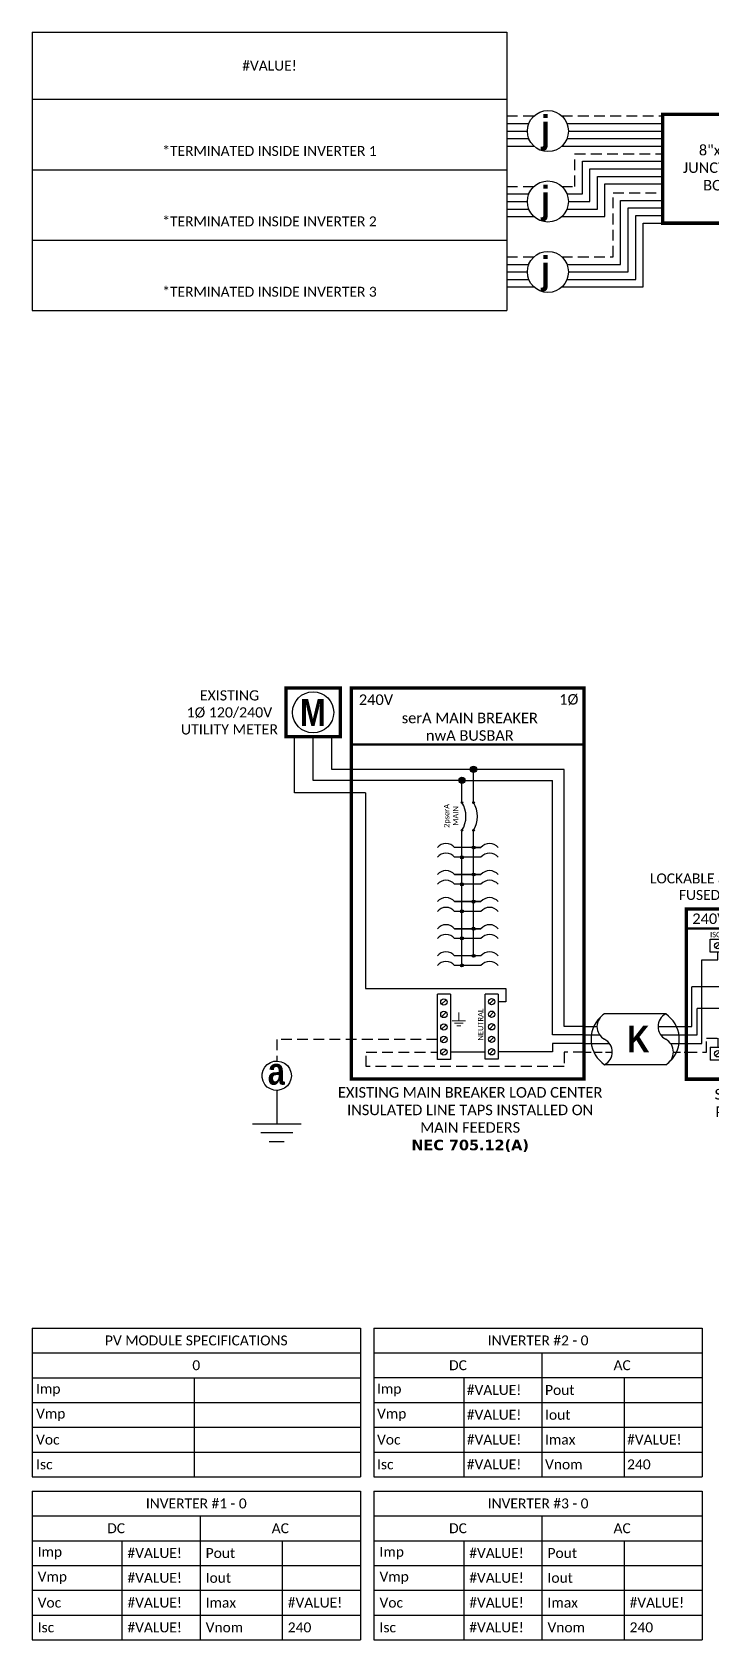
# Model space of a CAD drawing. Header units: feet. Extents: x 9792 to 10423, y 21602 to 22161.
# Drawn here: x 9792 to 10029, y 21602 to 22161 of the extents above; entities that cross this region are included whole.
import ezdxf

# ---------------------------------------------------------------- set-up
doc = ezdxf.new("R2010")
doc.units = ezdxf.units.FT
doc.header["$MEASUREMENT"] = 0
doc.linetypes.add('HIDDEN', pattern=[0.375, 0.25, -0.125])
doc.styles.add('ONE LINE TXT', font='techb___.ttf')
doc.styles.get("Standard").update_dxf_attribs({"font": 'CALIBRI.TTF'})

# ---------------------------------------------------------------- blocks, each defined once
blk = doc.blocks.new('lineTapPanel')
at = {"linetype": 'Continuous'}
h = blk.add_hatch(color=254, dxfattribs=at)
h.dxf.hatch_style = 1
edge = h.paths.add_edge_path()
edge.add_arc((-42.47, 94.51), 1.11, 0, 360)
h = blk.add_hatch(color=254, dxfattribs=at)
h.dxf.hatch_style = 1
edge = h.paths.add_edge_path()
edge.add_arc((-38.44, 98.34), 1.11, 0, 360)
h = blk.add_hatch(color=1, dxfattribs=at)
h.dxf.hatch_style = 1
edge = h.paths.add_edge_path()
edge.add_arc((-42.47, 86.8), 0.291, 0, 360)
h = blk.add_hatch(color=1, dxfattribs=at)
h.dxf.hatch_style = 1
edge = h.paths.add_edge_path()
edge.add_arc((-38.44, 86.8), 0.291, 0, 360)
h = blk.add_hatch(color=1, dxfattribs=at)
h.dxf.hatch_style = 1
edge = h.paths.add_edge_path()
edge.add_arc((-42.47, 77.16), 0.291, 0, 360)
h = blk.add_hatch(color=1, dxfattribs=at)
h.dxf.hatch_style = 1
edge = h.paths.add_edge_path()
edge.add_arc((-38.44, 77.16), 0.291, 0, 360)
h = blk.add_hatch(color=1, dxfattribs=at)
h.dxf.hatch_style = 1
edge = h.paths.add_edge_path()
edge.add_arc((-42.47, 67.78), 0.528, 0, 360)
h = blk.add_hatch(color=1, dxfattribs=at)
h.dxf.hatch_style = 1
edge = h.paths.add_edge_path()
edge.add_arc((-38.44, 71.16), 0.528, 0, 360)
h = blk.add_hatch(color=1, dxfattribs=at)
h.dxf.hatch_style = 1
edge = h.paths.add_edge_path()
edge.add_arc((-38.44, 61.76), 0.528, 0, 360)
h = blk.add_hatch(color=1, dxfattribs=at)
h.dxf.hatch_style = 1
edge = h.paths.add_edge_path()
edge.add_arc((-42.47, 58.38), 0.528, 0, 360)
h = blk.add_hatch(color=1, dxfattribs=at)
h.dxf.hatch_style = 1
edge = h.paths.add_edge_path()
edge.add_arc((-38.44, 52.36), 0.528, 0, 360)
h = blk.add_hatch(color=1, dxfattribs=at)
h.dxf.hatch_style = 1
edge = h.paths.add_edge_path()
edge.add_arc((-42.47, 48.98), 0.528, 0, 360)
h = blk.add_hatch(color=1, dxfattribs=at)
h.dxf.hatch_style = 1
edge = h.paths.add_edge_path()
edge.add_arc((-42.47, 39.58), 0.528, 0, 360)
h = blk.add_hatch(color=1, dxfattribs=at)
h.dxf.hatch_style = 1
edge = h.paths.add_edge_path()
edge.add_arc((-38.44, 42.95), 0.528, 0, 360)
h = blk.add_hatch(color=1, dxfattribs=at)
h.dxf.hatch_style = 1
edge = h.paths.add_edge_path()
edge.add_arc((-38.44, 33.55), 0.528, 0, 360)
h = blk.add_hatch(color=1, dxfattribs=at)
h.dxf.hatch_style = 1
edge = h.paths.add_edge_path()
edge.add_arc((-42.47, 30.17), 0.528, 0, 360)
at = {"color": 155, "true_color": 0x647190}
blk.add_line((-80.92, 126.59), (0, 126.59), dxfattribs=at)
at = {"color": 253, "linetype": 'Continuous'}
for p, q in [((-100.73, 90.2), (-100.73, 109.7)), ((-76.04, 90.2), (-100.73, 90.2)), ((-76.04, 90.2), (-76.04, 22.16)), ((-76.04, 22.16), (-27.25, 22.16)), ((-27.25, 17.57), (-29.89, 17.57)), ((-27.25, 22.16), (-27.25, 17.57)), ((-11.01, 0.16), (-29.89, 0.16)), ((0, 3), (-11.01, 3)), ((-11.01, 3), (-11.01, 0.16))]:
    blk.add_line(p, q, dxfattribs=at)
at = {"color": 10, "linetype": 'Continuous'}
for p, q in [((-94.24, 94.51), (-94.24, 109.7)), ((-43.58, 94.51), (-94.24, 94.51)), ((-42.47, 87.09), (-42.47, 93.4)), ((-41.36, 94.51), (-10.98, 94.51)), ((-10.98, 6), (-10.98, 94.51)), ((-42.47, 30.17), (-42.47, 76.87)), ((-35.88, 67.78), (-45.04, 67.78)), ((-35.88, 58.38), (-45.04, 58.38)), ((-35.88, 48.98), (-45.04, 48.98)), ((-35.88, 39.58), (-45.04, 39.58)), ((-35.88, 30.17), (-45.04, 30.17)), ((0, 6), (-10.98, 6))]:
    blk.add_line(p, q, dxfattribs=at)
at = {"color": 7, "linetype": 'Continuous'}
for p, q in [((-87.75, 98.34), (-87.75, 109.7)), ((-39.56, 98.34), (-87.75, 98.34)), ((-38.44, 87.09), (-38.44, 97.23)), ((-6.96, 9), (-6.96, 98.34)), ((-38.44, 61.76), (-38.44, 76.87)), ((-35.88, 71.16), (-45.04, 71.16)), ((-38.44, 71.16), (-35.88, 71.16)), ((-45.04, 61.76), (-35.88, 61.76)), ((-35.88, 61.76), (-45.04, 61.76)), ((-38.44, 52.36), (-38.44, 61.76)), ((-45.04, 52.36), (-35.88, 52.36)), ((-35.88, 52.36), (-45.04, 52.36)), ((-38.44, 42.95), (-38.44, 52.36)), ((-45.04, 42.95), (-35.88, 42.95)), ((-35.88, 42.95), (-45.04, 42.95)), ((-38.44, 33.55), (-38.44, 42.95)), ((-35.88, 33.55), (-45.04, 33.55))]:
    blk.add_line(p, q, dxfattribs=at)
at = {"lineweight": 50}
blk.add_line((-80.92, 106.95), (0, 106.95), dxfattribs=at)
at = {"color": 7}
for p, q in [((-6.96, 98.34), (-37.33, 98.34)), ((0, 9), (-6.96, 9))]:
    blk.add_line(p, q, dxfattribs=at)
at = {"color": 1, "linetype": 'Continuous'}
for p, q in [((-51.03, -2.51), (-51.03, 20.23)), ((-46.49, 20.23), (-51.03, 20.23)), ((-46.49, 20.23), (-46.49, -2.51)), ((-34.43, -2.43), (-34.43, 20.16)), ((-29.89, 20.16), (-34.43, 20.16)), ((-29.89, 20.16), (-29.89, -2.43)), ((-46.49, -2.51), (-51.03, -2.51)), ((-29.89, -2.43), (-34.43, -2.43))]:
    blk.add_line(p, q, dxfattribs=at)
at = {"color": 4, "linetype": 'Continuous'}
for p, q in [((-47.97, 18.28), (-49.55, 16.71)), ((-31.37, 18.35), (-32.94, 16.78)), ((-47.97, 13.93), (-49.55, 12.36)), ((-31.37, 14), (-32.94, 12.43)), ((-47.97, 9.58), (-49.55, 8.01)), ((-31.37, 9.65), (-32.94, 8.08)), ((-47.97, 5.23), (-49.55, 3.66)), ((-47.97, 0.88), (-49.55, -0.69)), ((-31.37, 5.3), (-32.94, 3.73)), ((-31.37, 0.95), (-32.94, -0.62))]:
    blk.add_line(p, q, dxfattribs=at)
at = {"color": 92, "linetype": 'HIDDEN', "ltscale": 15}
for p, q in [((-51.03, 4.44), (-106.89, 4.44)), ((-106.89, 4.44), (-106.89, -4.87)), ((-75.84, -4.96), (-75.84, 0.09)), ((-75.84, 0.09), (-51.03, 0.09)), ((0, 0), (-6.96, 0)), ((-6.96, -4.96), (-75.84, -4.96)), ((-6.96, 0), (-6.96, -4.96))]:
    blk.add_line(p, q, dxfattribs=at)
at = {"color": 92, "linetype": 'Continuous', "ltscale": 15}
blk.add_line((-34.43, 0.09), (-46.49, 0.09), dxfattribs=at)
at = {"color": 92, "ltscale": 15}
blk.add_line((-106.89, -4.87), (-106.89, -24.84), dxfattribs=at)
at = {"lineweight": 50, "const_width": 1.19}
for points in [[(-103.67, 109.7), (-103.67, 126.59), (-84.82, 126.59), (-84.82, 109.7)], [(-80.92, -9.3), (-80.92, 126.59), (0, 126.59), (0, -9.3)]]:
    blk.add_lwpolyline(points, close=True, dxfattribs=at)
at = {"color": 92, "linetype": 'Continuous', "lineweight": 5, "ltscale": 0.05, "flags": 128}
for points in [[(-43.54, 13.81), (-43.54, 10.97)], [(-45.88, 10.97), (-41.2, 10.97)], [(-42.01, 10.1), (-45.07, 10.1)], [(-42.82, 9.23), (-44.25, 9.23)]]:
    blk.add_lwpolyline(points, dxfattribs=at)
at = {"color": 92, "linetype": 'Continuous', "ltscale": 4, "flags": 128}
for points in [[(-115.37, -24.84), (-98.41, -24.84)], [(-101.35, -27.98), (-112.43, -27.98)], [(-104.29, -31.12), (-109.49, -31.12)]]:
    blk.add_lwpolyline(points, dxfattribs=at)
at = {"linetype": 'Continuous'}
blk.add_circle((-94.24, 118.15), 7.15, dxfattribs=at)
at = {"color": 7, "linetype": 'Continuous'}
for centre in [(-42.47, 94.51), (-38.44, 98.34), (-38.44, 98.34)]:
    blk.add_circle(centre, 1.11, dxfattribs=at)
at = {"color": 1, "linetype": 'Continuous'}
for centre, radius in [((-42.47, 86.8), 0.291), ((-38.44, 86.8), 0.291), ((-42.47, 77.16), 0.291), ((-38.44, 77.16), 0.291), ((-42.47, 67.78), 0.528), ((-38.44, 71.16), 0.528), ((-38.44, 61.76), 0.528), ((-42.47, 58.38), 0.528), ((-38.44, 52.36), 0.528), ((-42.47, 48.98), 0.528), ((-42.47, 39.58), 0.528), ((-38.44, 42.95), 0.528), ((-38.44, 33.55), 0.528), ((-42.47, 30.17), 0.528)]:
    blk.add_circle(centre, radius, dxfattribs=at)
at = {"color": 4, "linetype": 'Continuous'}
for centre in [(-48.76, 17.49), (-32.16, 17.57), (-48.76, 13.14), (-32.16, 13.21), (-48.76, 8.79), (-32.16, 8.86), (-32.16, 4.51), (-48.76, 4.44), (-48.76, 0.09), (-32.16, 0.16)]:
    blk.add_circle(centre, 1.11, dxfattribs=at)
at = {"color": 1, "linetype": 'Continuous'}
for centre, radius, start, end in [((-50.14, 81.98), 9.06, 327.8708, 32.1292), ((-46.11, 81.98), 9.06, 327.8708, 32.1292), ((-48.03, 68.62), 3.93, 40.3392, 139.6608), ((-48.03, 65.24), 3.93, 40.3392, 139.6608), ((-32.88, 68.62), 3.93, 40.3392, 139.6608), ((-32.88, 65.24), 3.93, 40.3392, 139.6608), ((-48.03, 59.21), 3.93, 40.3392, 139.6608), ((-32.88, 59.21), 3.93, 40.3392, 139.6608), ((-48.03, 55.84), 3.93, 40.3392, 139.6608), ((-32.88, 55.84), 3.93, 40.3392, 139.6608), ((-48.03, 49.81), 3.93, 40.3392, 139.6608), ((-48.03, 46.43), 3.93, 40.3392, 139.6608), ((-32.88, 49.81), 3.93, 40.3392, 139.6608), ((-32.88, 46.43), 3.93, 40.3392, 139.6608), ((-48.03, 40.41), 3.93, 40.3392, 139.6608), ((-48.03, 37.03), 3.93, 40.3392, 139.6608), ((-32.88, 40.41), 3.93, 40.3392, 139.6608), ((-32.88, 37.03), 3.93, 40.3392, 139.6608), ((-48.03, 31.01), 3.93, 40.3392, 139.6608), ((-32.88, 31.01), 3.93, 40.3392, 139.6608), ((-48.03, 27.63), 3.93, 40.3392, 139.6608), ((-32.88, 27.63), 3.93, 40.3392, 139.6608)]:
    blk.add_arc(centre, radius, start, end, dxfattribs=at)
at = {"color": 253, "linetype": 'Continuous', "style": 'ONE LINE TXT'}
blk.add_text('M', height=9.38, dxfattribs=at).set_placement((-98.8, 113.43))
at = {"color": 4, "linetype": 'Continuous'}
blk.add_text('NEUTRAL', height=1.874, rotation=90, dxfattribs=at).set_placement((-35.08, 4.08))
at = {"color": 1, "attachment_point": 5}
for s, width, gutter_width, heights, insert, char_height in [('EXISTING\\P1Ø 120/240V UTILITY METER', 37.8067, 7.17, [0], (-123.35, 118.13), 3.5433), ('240V', 0.1481, 0.75, [0], (-72.39, 122.54), 3.658), ('1Ø', 0.1481, 0.75, [0], (-5.31, 122.54), 3.658), ('serA MAIN BREAKER\\PnwA BUSBAR', 72.4998, 0.75, [0], (-39.75, 113.14), 3.6576), ('EXISTING MAIN BREAKER LOAD CENTER INSULATED LINE TAPS INSTALLED ON MAIN FEEDERS\\P{\\fVerdana|b1|i0|c0|p34;NEC 705.12(A)}', 98.9176, 7.17, [106.42], (-39.63, -23.42), 3.6576)]:
    blk.add_mtext_dynamic_manual_height_columns(s, width=width, gutter_width=gutter_width, heights=heights, dxfattribs=dict(at, insert=insert, char_height=char_height))
at = {"color": 4, "linetype": 'Continuous', "insert": (-46.25, 82.15), "char_height": 1.874, "attachment_point": 5, "rotation": 90}
blk.add_mtext_dynamic_manual_height_columns('2pserA\\PMAIN', width=0.1481, gutter_width=0.75, heights=[0], dxfattribs=at)
blk = doc.blocks.new('*U26')
at = {"color": 7}
blk.add_blockref('lineTapPanel', (0, 0), dxfattribs=at)
blk = doc.blocks.new('*T18')
at = {"color": 0, "lineweight": -2, "transparency": 16777216}
for p, q in [((0, 0), (114.19, 0)), ((0, 0), (0, -51.7)), ((114.19, 0), (114.19, -51.7)), ((0, -8.62), (114.19, -8.62)), ((58.43, -8.62), (58.43, -51.7)), ((0, -17.23), (114.19, -17.23)), ((31.22, -17.23), (31.22, -51.7)), ((86.98, -17.23), (86.98, -51.7)), ((0, -25.85), (114.19, -25.85)), ((0, -34.47), (114.19, -34.47)), ((0, -43.08), (114.19, -43.08)), ((0, -51.7), (114.19, -51.7))]:
    blk.add_line(p, q, dxfattribs=at)
at = {"color": 0, "linetype": 'Continuous', "transparency": 16777216, "char_height": 3.4544}
for s, insert, width, attachment_point in [('{\\fCalibri|b0|i0|c0;INVERTER #1 - 0', (57.09, -4.31), 110.3293, 5), ('{\\fCalibri|b0|i0|c0;DC', (29.22, -12.93), 54.5755, 5), ('{\\fCalibri|b0|i0|c0;AC', (86.31, -12.93), 51.8976, 5), ('{\\fCalibri|b0|i0|c0;Imp', (1.93, -21.54), 27.3681, 4), ('{\\fCalibri|b0|i0|c0;#VALUE!', (33.15, -21.54), 23.3513, 4), ('{\\fCalibri|b0|i0|c0;Pout', (60.36, -21.54), 24.6902, 4), ('{\\fCalibri|b0|i0|c0;', (88.91, -21.54), 23.3513, 4), ('{\\fCalibri|b0|i0|c0;Vmp', (1.93, -30.16), 27.3681, 4), ('{\\fCalibri|b0|i0|c0;#VALUE!', (33.15, -30.16), 23.3513, 4), ('{\\fCalibri|b0|i0|c0;Iout', (60.36, -30.16), 24.6902, 4), ('{\\fCalibri|b0|i0|c0;', (88.91, -30.16), 23.3513, 4), ('{\\fCalibri|b0|i0|c0;Voc', (1.93, -38.78), 27.3681, 4), ('{\\fCalibri|b0|i0|c0;#VALUE!', (33.15, -38.78), 23.3513, 4), ('{\\fCalibri|b0|i0|c0;Imax', (60.36, -38.78), 24.6902, 4), ('{\\fCalibri|b0|i0|c0;#VALUE!', (88.91, -38.78), 23.3513, 4), ('{\\fCalibri|b0|i0|c0;Isc', (1.93, -47.39), 27.3681, 4), ('{\\fCalibri|b0|i0|c0;#VALUE!', (33.15, -47.39), 23.3513, 4), ('{\\fCalibri|b0|i0|c0;Vnom', (60.36, -47.39), 24.6902, 4), ('{\\fCalibri|b0|i0|c0;240', (88.91, -47.39), 23.3513, 4)]:
    blk.add_mtext(s, dxfattribs=dict(at, insert=insert, width=width, attachment_point=attachment_point))
blk = doc.blocks.new('*T19')
at = {"color": 0, "lineweight": -2, "transparency": 16777216}
for p, q in [((0, 0), (114.19, 0)), ((0, 0), (0, -51.7)), ((114.19, 0), (114.19, -51.7)), ((0, -8.62), (114.19, -8.62)), ((58.43, -8.62), (58.43, -51.7)), ((0, -17.23), (114.19, -17.23)), ((31.22, -17.23), (31.22, -51.7)), ((86.98, -17.23), (86.98, -51.7)), ((0, -25.85), (114.19, -25.85)), ((0, -34.47), (114.19, -34.47)), ((0, -43.08), (114.19, -43.08)), ((0, -51.7), (114.19, -51.7))]:
    blk.add_line(p, q, dxfattribs=at)
at = {"color": 0, "linetype": 'Continuous', "transparency": 16777216, "char_height": 3.4544}
for s, insert, width, attachment_point in [('{\\fCalibri|b0|i0|c0;INVERTER #2 - 0', (57.09, -4.31), 112.0547, 5), ('{\\fCalibri|b0|i0|c0;DC', (29.22, -12.93), 56.3009, 5), ('{\\fCalibri|b0|i0|c0;AC', (86.31, -12.93), 53.623, 5), ('{\\fCalibri|b0|i0|c0;Imp', (1.07, -21.54), 29.0935, 4), ('{\\fCalibri|b0|i0|c0;#VALUE!', (32.29, -21.54), 25.0767, 4), ('{\\fCalibri|b0|i0|c0;Pout', (59.5, -21.54), 26.4156, 4), ('{\\fCalibri|b0|i0|c0;', (88.04, -21.54), 25.0767, 4), ('{\\fCalibri|b0|i0|c0;Vmp', (1.07, -30.16), 29.0935, 4), ('{\\fCalibri|b0|i0|c0;#VALUE!', (32.29, -30.16), 25.0767, 4), ('{\\fCalibri|b0|i0|c0;Iout', (59.5, -30.16), 26.4156, 4), ('{\\fCalibri|b0|i0|c0;', (88.04, -30.16), 25.0767, 4), ('{\\fCalibri|b0|i0|c0;Voc', (1.07, -38.78), 29.0935, 4), ('{\\fCalibri|b0|i0|c0;#VALUE!', (32.29, -38.78), 25.0767, 4), ('{\\fCalibri|b0|i0|c0;Imax', (59.5, -38.78), 26.4156, 4), ('{\\fCalibri|b0|i0|c0;#VALUE!', (88.04, -38.78), 25.0767, 4), ('{\\fCalibri|b0|i0|c0;Isc', (1.07, -47.39), 29.0935, 4), ('{\\fCalibri|b0|i0|c0;#VALUE!', (32.29, -47.39), 25.0767, 4), ('{\\fCalibri|b0|i0|c0;Vnom', (59.5, -47.39), 26.4156, 4), ('{\\fCalibri|b0|i0|c0;240', (88.04, -47.39), 25.0767, 4)]:
    blk.add_mtext(s, dxfattribs=dict(at, insert=insert, width=width, attachment_point=attachment_point))
blk = doc.blocks.new('*T20')
at = {"color": 0, "lineweight": -2, "transparency": 16777216}
for p, q in [((0, 0), (114.19, 0)), ((0, 0), (0, -51.7)), ((114.19, 0), (114.19, -51.7)), ((0, -8.62), (114.19, -8.62)), ((58.43, -8.62), (58.43, -51.7)), ((0, -17.23), (114.19, -17.23)), ((31.22, -17.23), (31.22, -51.7)), ((86.98, -17.23), (86.98, -51.7)), ((0, -25.85), (114.19, -25.85)), ((0, -34.47), (114.19, -34.47)), ((0, -43.08), (114.19, -43.08)), ((0, -51.7), (114.19, -51.7))]:
    blk.add_line(p, q, dxfattribs=at)
at = {"color": 0, "linetype": 'Continuous', "transparency": 16777216, "char_height": 3.4544}
for s, insert, width, attachment_point in [('{\\fCalibri|b0|i0|c0;INVERTER #3 - 0', (57.09, -4.31), 110.3293, 5), ('{\\fCalibri|b0|i0|c0;DC', (29.22, -12.93), 54.5755, 5), ('{\\fCalibri|b0|i0|c0;AC', (86.31, -12.93), 51.8976, 5), ('{\\fCalibri|b0|i0|c0;Imp', (1.93, -21.54), 27.3681, 4), ('{\\fCalibri|b0|i0|c0;#VALUE!', (33.15, -21.54), 23.3513, 4), ('{\\fCalibri|b0|i0|c0;Pout', (60.36, -21.54), 24.6902, 4), ('{\\fCalibri|b0|i0|c0;', (88.91, -21.54), 23.3513, 4), ('{\\fCalibri|b0|i0|c0;Vmp', (1.93, -30.16), 27.3681, 4), ('{\\fCalibri|b0|i0|c0;#VALUE!', (33.15, -30.16), 23.3513, 4), ('{\\fCalibri|b0|i0|c0;Iout', (60.36, -30.16), 24.6902, 4), ('{\\fCalibri|b0|i0|c0;', (88.91, -30.16), 23.3513, 4), ('{\\fCalibri|b0|i0|c0;Voc', (1.93, -38.78), 27.3681, 4), ('{\\fCalibri|b0|i0|c0;#VALUE!', (33.15, -38.78), 23.3513, 4), ('{\\fCalibri|b0|i0|c0;Imax', (60.36, -38.78), 24.6902, 4), ('{\\fCalibri|b0|i0|c0;#VALUE!', (88.91, -38.78), 23.3513, 4), ('{\\fCalibri|b0|i0|c0;Isc', (1.93, -47.39), 27.3681, 4), ('{\\fCalibri|b0|i0|c0;#VALUE!', (33.15, -47.39), 23.3513, 4), ('{\\fCalibri|b0|i0|c0;Vnom', (60.36, -47.39), 24.6902, 4), ('{\\fCalibri|b0|i0|c0;240', (88.91, -47.39), 23.3513, 4)]:
    blk.add_mtext(s, dxfattribs=dict(at, insert=insert, width=width, attachment_point=attachment_point))
blk = doc.blocks.new('*T21')
at = {"color": 0, "lineweight": -2, "transparency": 16777216}
for p, q in [((0, 0), (114.19, 0)), ((0, 0), (0, -51.69)), ((114.19, 0), (114.19, -51.69)), ((0, -8.62), (114.19, -8.62)), ((0, -17.23), (114.19, -17.23)), ((56.41, -17.23), (56.41, -51.69)), ((0, -25.85), (114.19, -25.85)), ((0, -34.46), (114.19, -34.46)), ((0, -43.08), (114.19, -43.08)), ((0, -51.69), (114.19, -51.69))]:
    blk.add_line(p, q, dxfattribs=at)
at = {"color": 0, "linetype": 'Continuous', "transparency": 16777216, "char_height": 3.4544}
for s, insert, width, attachment_point in [('{\\fCalibri|b0|i0|c0;PV MODULE SPECIFICATIONS', (57.09, -4.31), 111.433, 5), ('{\\fCalibri|b0|i0|c0;0', (57.09, -12.92), 111.433, 5), ('{\\fCalibri|b0|i0|c0;Imp', (1.38, -21.54), 53.6551, 4), ('{\\fCalibri|b0|i0|c0;', (57.78, -21.54), 55.0254, 4), ('{\\fCalibri|b0|i0|c0;Vmp', (1.38, -30.15), 53.6551, 4), ('{\\fCalibri|b0|i0|c0;', (57.78, -30.15), 55.0254, 4), ('{\\fCalibri|b0|i0|c0;Voc', (1.38, -38.77), 53.6551, 4), ('{\\fCalibri|b0|i0|c0;', (57.78, -38.77), 55.0254, 4), ('{\\fCalibri|b0|i0|c0;Isc', (1.38, -47.39), 53.6551, 4), ('{\\fCalibri|b0|i0|c0;', (57.78, -47.39), 55.0254, 4)]:
    blk.add_mtext(s, dxfattribs=dict(at, insert=insert, width=width, attachment_point=attachment_point))
blk = doc.blocks.new('*T22')
at = {"color": 0, "lineweight": -2, "transparency": 16777216}
for p, q in [((0, 0), (165.11, 0)), ((0, 0), (0, -96.74)), ((165.11, 0), (165.11, -96.74)), ((0, -23.32), (165.11, -23.32)), ((0, -47.8), (165.11, -47.8)), ((0, -72.27), (165.11, -72.27)), ((0, -96.74), (165.11, -96.74))]:
    blk.add_line(p, q, dxfattribs=at)
at = {"color": 0, "linetype": 'Continuous', "transparency": 16777216, "char_height": 3.4544, "width": 156.9097, "attachment_point": 5}
for s, insert in [('{\\fCalibri|b0|i0|c0;#VALUE!', (82.56, -11.66)), ('{\\fCalibri|b0|i0|c0;^J^J*TERMINATED INSIDE INVERTER 1', (82.56, -35.56)), ('{\\fCalibri|b0|i0|c0;^J^J*TERMINATED INSIDE INVERTER 2', (82.56, -60.03)), ('{\\fCalibri|b0|i0|c0;^J^J*TERMINATED INSIDE INVERTER 3', (82.56, -84.5))]:
    blk.add_mtext(s, dxfattribs=dict(at, insert=insert))
blk = doc.blocks.new('8x8box')
at = {"lineweight": 50, "const_width": 1.19}
blk.add_lwpolyline([(37.78, 0), (0, 0), (0, 37.78), (37.78, 37.78)], close=True, dxfattribs=at)
at = {"color": 1, "insert": (19.03, 19.26), "char_height": 3.6576, "attachment_point": 5}
blk.add_mtext_dynamic_manual_height_columns('8"x8"  JUNCTION BOX ', width=0.4767, gutter_width=7.17, heights=[0], dxfattribs=at)
blk = doc.blocks.new('*U29')
at = {"color": 92, "linetype": 'HIDDEN', "ltscale": 15}
blk.add_line((0, 0), (0, -9.32), dxfattribs=at)
at = {"color": 92, "ltscale": 15}
blk.add_line((0, -9.32), (0, -29.28), dxfattribs=at)
at = {"color": 92, "linetype": 'Continuous', "ltscale": 4, "flags": 128}
for points in [[(-8.48, -29.28), (8.48, -29.28)], [(5.54, -32.42), (-5.54, -32.42)], [(2.6, -35.56), (-2.6, -35.56)]]:
    blk.add_lwpolyline(points, dxfattribs=at)
at = {"color": 7, "linetype": 'Continuous'}
blk.add_wipeout([(5.09, -12.58), (4.93, -13.85), (4.46, -15.04), (3.71, -16.08), (2.72, -16.9), (1.56, -17.44), (0.3, -17.68), (-0.98, -17.6), (-2.2, -17.21), (-3.28, -16.52), (-4.16, -15.59), (-4.77, -14.46), (-5.09, -13.22), (-5.09, -11.94), (-4.77, -10.7), (-4.16, -9.57), (-3.28, -8.64), (-2.2, -7.95), (-0.98, -7.56), (0.3, -7.48), (1.56, -7.72), (2.72, -8.26), (3.71, -9.08), (4.46, -10.12), (4.93, -11.31)], dxfattribs=at)
blk.add_lwpolyline([(5.09, -12.58), (4.93, -13.85), (4.46, -15.04), (3.71, -16.08), (2.72, -16.9), (1.56, -17.44), (0.3, -17.68), (-0.98, -17.6), (-2.2, -17.21), (-3.28, -16.52), (-4.16, -15.59), (-4.77, -14.46), (-5.09, -13.22), (-5.09, -11.94), (-4.77, -10.7), (-4.16, -9.57), (-3.28, -8.64), (-2.2, -7.95), (-0.98, -7.56), (0.3, -7.48), (1.56, -7.72), (2.72, -8.26), (3.71, -9.08), (4.46, -10.12), (4.93, -11.31), (5.09, -12.58)], close=True, dxfattribs=at)
at = {"color": 1, "linetype": 'Continuous', "insert": (-3.13, -6.33), "char_height": 9.3833, "attachment_point": 1, "style": 'ONE LINE TXT'}
blk.add_mtext_dynamic_manual_height_columns('{\\W1;\\C256;a}', width=0.1385, gutter_width=2.13, heights=[0], dxfattribs=at)
blk = doc.blocks.new('*U32')
at = {"color": 1, "linetype": 'Continuous', "insert": (-20.52, 0.3), "char_height": 9.3833, "attachment_point": 1, "style": 'ONE LINE TXT'}
blk.add_mtext_dynamic_manual_height_columns('{\\W1;\\C256;K}', width=0.1385, gutter_width=2.13, heights=[0], dxfattribs=at)
blk = doc.blocks.new('*U30')
at = {"color": 7, "linetype": 'Continuous'}
for p, q in [((-7.14, 13.31), (-28.39, 13.31)), ((-28.39, -4.31), (-7.14, -4.31))]:
    blk.add_line(p, q, dxfattribs=at)
at = {"color": 7}
for p, q in [((-35.53, 9), (-31.05, 9)), ((-9.81, 9), (0, 9))]:
    blk.add_line(p, q, dxfattribs=at)
at = {"color": 10}
for p, q in [((-35.53, 6), (-30.11, 6)), ((-8.87, 6), (0, 6))]:
    blk.add_line(p, q, dxfattribs=at)
at = {"color": 253}
for p, q in [((-35.53, 3), (-26.66, 3)), ((-5.41, 3), (0, 3))]:
    blk.add_line(p, q, dxfattribs=at)
at = {"color": 92, "linetype": 'HIDDEN', "ltscale": 10}
for p, q in [((-4.48, 0), (0, 0)), ((-35.53, 0), (-25.72, 0))]:
    blk.add_line(p, q, dxfattribs=at)
at = {"color": 7, "linetype": 'Continuous'}
for centre, start, end in [((-22.54, 4.5), 133.9732, 236.4265), ((-12.99, 4.5), 313.9732, 56.4265)]:
    blk.add_arc(centre, 10.58, start, end, dxfattribs=at)
at = {"linetype": 'Continuous'}
for centre, start, end in [((-26.08, 8.91), 117.6639, 242.3361), ((-4.83, 8.91), 117.6639, 242.3361), ((-30.7, 0.09), 297.6639, 62.3361), ((-9.45, 0.09), 297.6639, 62.3361)]:
    blk.add_arc(centre, 4.98, start, end, dxfattribs=at)
blk = doc.blocks.new('*U24')
at = {"lineweight": 50}
blk.add_line((-43.61, 43.06), (0, 43.06), dxfattribs=at)
at = {"color": 1, "linetype": 'Continuous'}
for p, q in [((-35.27, 34.78), (-35.27, 39.32)), ((-35.27, 39.32), (-8.32, 39.32)), ((-8.32, 39.32), (-8.32, 34.78)), ((-8.32, 34.78), (-35.27, 34.78)), ((-26.07, 25.18), (-22.81, 22.74)), ((-21.73, 22.73), (-20.49, 22.73)), ((-17.94, 22.73), (-16.7, 22.73)), ((-26.07, 17.65), (-22.81, 15.2)), ((-21.73, 15.2), (-20.49, 15.2)), ((-17.94, 15.2), (-16.7, 15.2)), ((-35.27, 1.76), (-8.32, 1.76)), ((-35.27, 1.76), (-35.27, -2.78)), ((-8.32, 1.76), (-8.32, -2.78)), ((-8.32, -2.78), (-35.27, -2.78))]:
    blk.add_line(p, q, dxfattribs=at)
at = {"color": 4, "linetype": 'Continuous'}
for p, q in [((-31.89, 37.83), (-33.46, 36.26)), ((-27.53, 37.83), (-29.11, 36.26)), ((-23.18, 37.83), (-24.76, 36.26)), ((-18.83, 37.83), (-20.41, 36.26)), ((-14.48, 37.83), (-16.06, 36.26)), ((-10.13, 37.83), (-11.7, 36.26)), ((-31.89, 0.28), (-33.46, -1.3)), ((-27.53, 0.28), (-29.11, -1.3)), ((-23.18, 0.28), (-24.76, -1.3)), ((-18.83, 0.28), (-20.41, -1.3)), ((-14.48, 0.28), (-16.06, -1.3)), ((-10.13, 0.28), (-11.7, -1.3))]:
    blk.add_line(p, q, dxfattribs=at)
at = {"color": 253, "linetype": 'Continuous'}
for p, q in [((-32.67, 32.17), (-32.67, 34.78)), ((-10.92, 32.17), (-10.92, 34.78)), ((-38.16, 3), (-38.16, 32.17)), ((-38.16, 32.17), (-32.67, 32.17)), ((-5.43, 32.17), (-10.92, 32.17)), ((-5.43, 3), (-5.43, 32.17)), ((-43.61, 3), (-38.16, 3)), ((0, 3), (-5.43, 3))]:
    blk.add_line(p, q, dxfattribs=at)
at = {"color": 7, "linetype": 'Continuous'}
for p, q in [((-27.97, 22.73), (-41.66, 22.73)), ((-41.66, 9), (-41.66, 22.73)), ((-15.62, 22.73), (-1.93, 22.73)), ((-1.93, 9), (-1.93, 22.73))]:
    blk.add_line(p, q, dxfattribs=at)
at = {"color": 10, "linetype": 'Continuous'}
for p, q in [((-27.97, 15.2), (-39.8, 15.2)), ((-39.8, 6), (-39.8, 15.2)), ((-15.62, 15.2), (-3.79, 15.19)), ((-3.79, 6), (-3.79, 15.2)), ((-43.61, 6), (-39.8, 6)), ((0, 6), (-3.79, 6))]:
    blk.add_line(p, q, dxfattribs=at)
at = {"color": 7}
for p, q in [((-43.61, 9), (-41.66, 9)), ((0, 9), (-1.93, 9))]:
    blk.add_line(p, q, dxfattribs=at)
at = {"color": 92, "linetype": 'HIDDEN', "ltscale": 15}
for p, q in [((-43.61, 0), (-36.58, 0)), ((-36.58, 0), (-36.58, 4.9)), ((-36.58, 4.9), (-32.67, 4.9)), ((-32.67, 4.9), (-32.67, 1.76)), ((-7.01, 4.9), (-10.92, 4.9)), ((-10.92, 4.9), (-10.92, 1.76)), ((-7.01, 0), (-7.01, 4.9)), ((0, 0), (-7.01, 0))]:
    blk.add_line(p, q, dxfattribs=at)
at = {"lineweight": 50, "const_width": 1.19}
blk.add_lwpolyline([(-43.61, -9.34), (-43.61, 49.84), (0, 49.84), (0, -9.34)], close=True, dxfattribs=at)
at = {"color": 92, "linetype": 'Continuous', "lineweight": 5, "ltscale": 0.05, "flags": 128}
for points in [[(-21.8, -3.32), (-21.8, -6.17)], [(-24.14, -6.17), (-19.45, -6.17)], [(-20.27, -7.03), (-23.32, -7.03)], [(-21.08, -7.9), (-22.51, -7.9)]]:
    blk.add_lwpolyline(points, dxfattribs=at)
at = {"color": 4, "linetype": 'Continuous'}
for centre in [(-32.67, 37.05), (-28.32, 37.05), (-23.97, 37.05), (-19.62, 37.05), (-15.27, 37.05), (-10.92, 37.05), (-32.67, -0.51), (-28.32, -0.51), (-23.97, -0.51), (-19.62, -0.51), (-15.27, -0.51), (-10.92, -0.51)]:
    blk.add_circle(centre, 1.11, dxfattribs=at)
at = {"color": 1, "linetype": 'Continuous'}
for centre in [(-27.43, 22.73), (-22.27, 22.73), (-16.16, 22.73), (-27.43, 15.2), (-22.27, 15.2), (-16.16, 15.19)]:
    blk.add_circle(centre, 0.541, dxfattribs=at)
for points in [[(-20.49, 22.73), (-20.12, 23.49), (-19.22, 21.97), (-18.39, 23.49), (-17.94, 22.73)], [(-20.49, 15.2), (-20.12, 15.96), (-19.22, 14.43), (-18.39, 15.96), (-17.94, 15.2)]]:
    blk.add_spline(points, degree=3, dxfattribs=at)
at = {"color": 7}
blk.add_blockref('*U30', (-43.61, 0), dxfattribs=at)
at = {"color": 4, "linetype": 'Continuous'}
blk.add_text('ISOLATED NEUTRAL', height=1.8743, dxfattribs=at).set_placement((-35.32, 39.97))
at = {"color": 1}
for s, width, gutter_width, heights, insert, char_height, attachment_point in [('\\A1;\\pi2.6661;LOCKABLE ampA DISCONNECT \\P\\pi12.722;FUSED W/ ocA FUSES', 71.8931, 92.23, [18.56], (-58.88, 62.16), 3.4544, 1), ('240V', 0.1481, 0.75, [0], (-35.55, 46.4), 3.658, 5), ('1Ø', 0.1481, 0.75, [0], (-4.98, 46.1), 3.658, 5), ('\\A1;\\pi5.5987,t23.887;SQUARE D\\P\\pi5.8899,t24.178;PN: #####', 35.0816, 28.88, [13.54], (-39.35, -12.75), 3.6576, 1)]:
    blk.add_mtext_dynamic_manual_height_columns(s, width=width, gutter_width=gutter_width, heights=heights, dxfattribs=dict(at, insert=insert, char_height=char_height, attachment_point=attachment_point))

msp = doc.modelspace()

# ---------------------------------------------------------------- linework, layer by layer
at = {"color": 92, "linetype": 'HIDDEN', "ltscale": 15}
for p, q in [((9957.41, 22131.75), (9966.82, 22131.75)), ((9976.52, 22131.75), (10011.56, 22131.75)), ((9981.03, 22107.28), (9981.03, 22118.64)), ((9981.03, 22118.64), (10011.56, 22118.64)), ((9957.41, 22107.28), (9966.82, 22107.28)), ((9976.52, 22107.28), (9981.03, 22107.28)), ((9994.35, 22082.81), (9994.35, 22105.02)), ((9994.35, 22105.02), (10011.56, 22105.02)), ((9957.41, 22082.81), (9966.82, 22082.81)), ((9976.52, 22082.81), (9994.35, 22082.81))]:
    msp.add_line(p, q, dxfattribs=at)
at = {"color": 10, "linetype": 'Continuous'}
for p, q in [((9957.41, 22129.13), (9965.22, 22129.13)), ((9978.31, 22129.13), (10011.56, 22129.13)), ((9957.41, 22123.88), (9965.22, 22123.88)), ((9978.31, 22123.88), (10011.56, 22123.88)), ((9983.66, 22104.66), (9983.66, 22116.02)), ((9983.66, 22116.02), (10011.56, 22116.02)), ((9988.9, 22099.41), (9988.9, 22110.77)), ((9988.9, 22110.77), (10011.56, 22110.77)), ((9957.41, 22104.66), (9965.22, 22104.66)), ((9978.31, 22104.66), (9983.66, 22104.66)), ((9957.41, 22099.41), (9965.22, 22099.41)), ((9978.31, 22099.41), (9988.9, 22099.41)), ((9996.97, 22080.18), (9996.97, 22102.4)), ((9996.97, 22102.4), (10011.56, 22102.4)), ((10002.21, 22074.94), (10002.21, 22097.16)), ((10002.21, 22097.16), (10011.56, 22097.16)), ((9957.41, 22080.18), (9965.22, 22080.18)), ((9957.41, 22074.94), (9965.22, 22074.94)), ((9978.31, 22080.18), (9996.97, 22080.18)), ((9978.31, 22074.94), (10002.21, 22074.94))]:
    msp.add_line(p, q, dxfattribs=at)
at = {"color": 7, "linetype": 'Continuous'}
for p, q in [((9957.41, 22126.5), (9964.53, 22126.5)), ((9978.81, 22126.5), (10011.56, 22126.5)), ((9957.41, 22121.26), (9966.82, 22121.26)), ((9976.52, 22121.26), (10011.56, 22121.26)), ((9986.28, 22102.03), (9986.28, 22113.4)), ((9986.28, 22113.4), (10011.56, 22113.4)), ((9991.52, 22096.79), (9991.52, 22108.15)), ((9991.52, 22108.15), (10011.56, 22108.15)), ((9957.41, 22102.03), (9964.53, 22102.03)), ((9978.81, 22102.03), (9986.28, 22102.03)), ((9999.59, 22077.56), (9999.59, 22099.78)), ((9999.59, 22099.78), (10011.56, 22099.78)), ((9957.41, 22096.79), (9966.82, 22096.79)), ((9976.52, 22096.79), (9991.52, 22096.79)), ((10004.83, 22072.32), (10004.83, 22094.53)), ((10004.83, 22094.53), (10011.56, 22094.53)), ((9957.41, 22077.56), (9964.53, 22077.56)), ((9978.81, 22077.56), (9999.59, 22077.56)), ((9957.41, 22072.32), (9966.82, 22072.32)), ((9976.52, 22072.32), (10004.83, 22072.32))]:
    msp.add_line(p, q, dxfattribs=at)
for centre in [(9971.67, 22126.5), (9971.67, 22102.03), (9971.67, 22077.56)]:
    msp.add_circle(centre, 7.14, dxfattribs=at)

# ---------------------------------------------------------------- block references
for name, p in [('*T22', (9792.3, 22160.89)), ('*T21', (9792.3, 21710.4)), ('*T19', (9911.19, 21710.41)), ('*T18', (9792.3, 21653.74)), ('*T20', (9911.19, 21653.74))]:
    msp.add_blockref(name, p)
at = {"color": 7}
for name, p in [('8x8box', (10011.56, 22094.51)), ('*U26', (9984.27, 21806.29)), ('*U24', (10063.41, 21806.29))]:
    msp.add_blockref(name, p, dxfattribs=at)
at = {"color": 3}
msp.add_blockref('*U32', (10019.8, 21815.29), dxfattribs=at)

# ---------------------------------------------------------------- texts
at = {"color": 1, "linetype": 'Continuous', "char_height": 9.3833, "attachment_point": 1, "style": 'ONE LINE TXT'}
for insert in [(9969.37, 22131.9), (9969.37, 22107.42), (9969.37, 22082.95)]:
    msp.add_mtext_dynamic_manual_height_columns('{\\W1;\\C256;j}', width=0.1385, gutter_width=2.13, heights=[0], dxfattribs=dict(at, insert=insert))

# ---------------------------------------------------------------- next in the draw order: block references
at = {"color": 7}
msp.add_blockref('*U29', (9877.38, 21810.73), dxfattribs=at)

doc.saveas('drawing.dxf')
